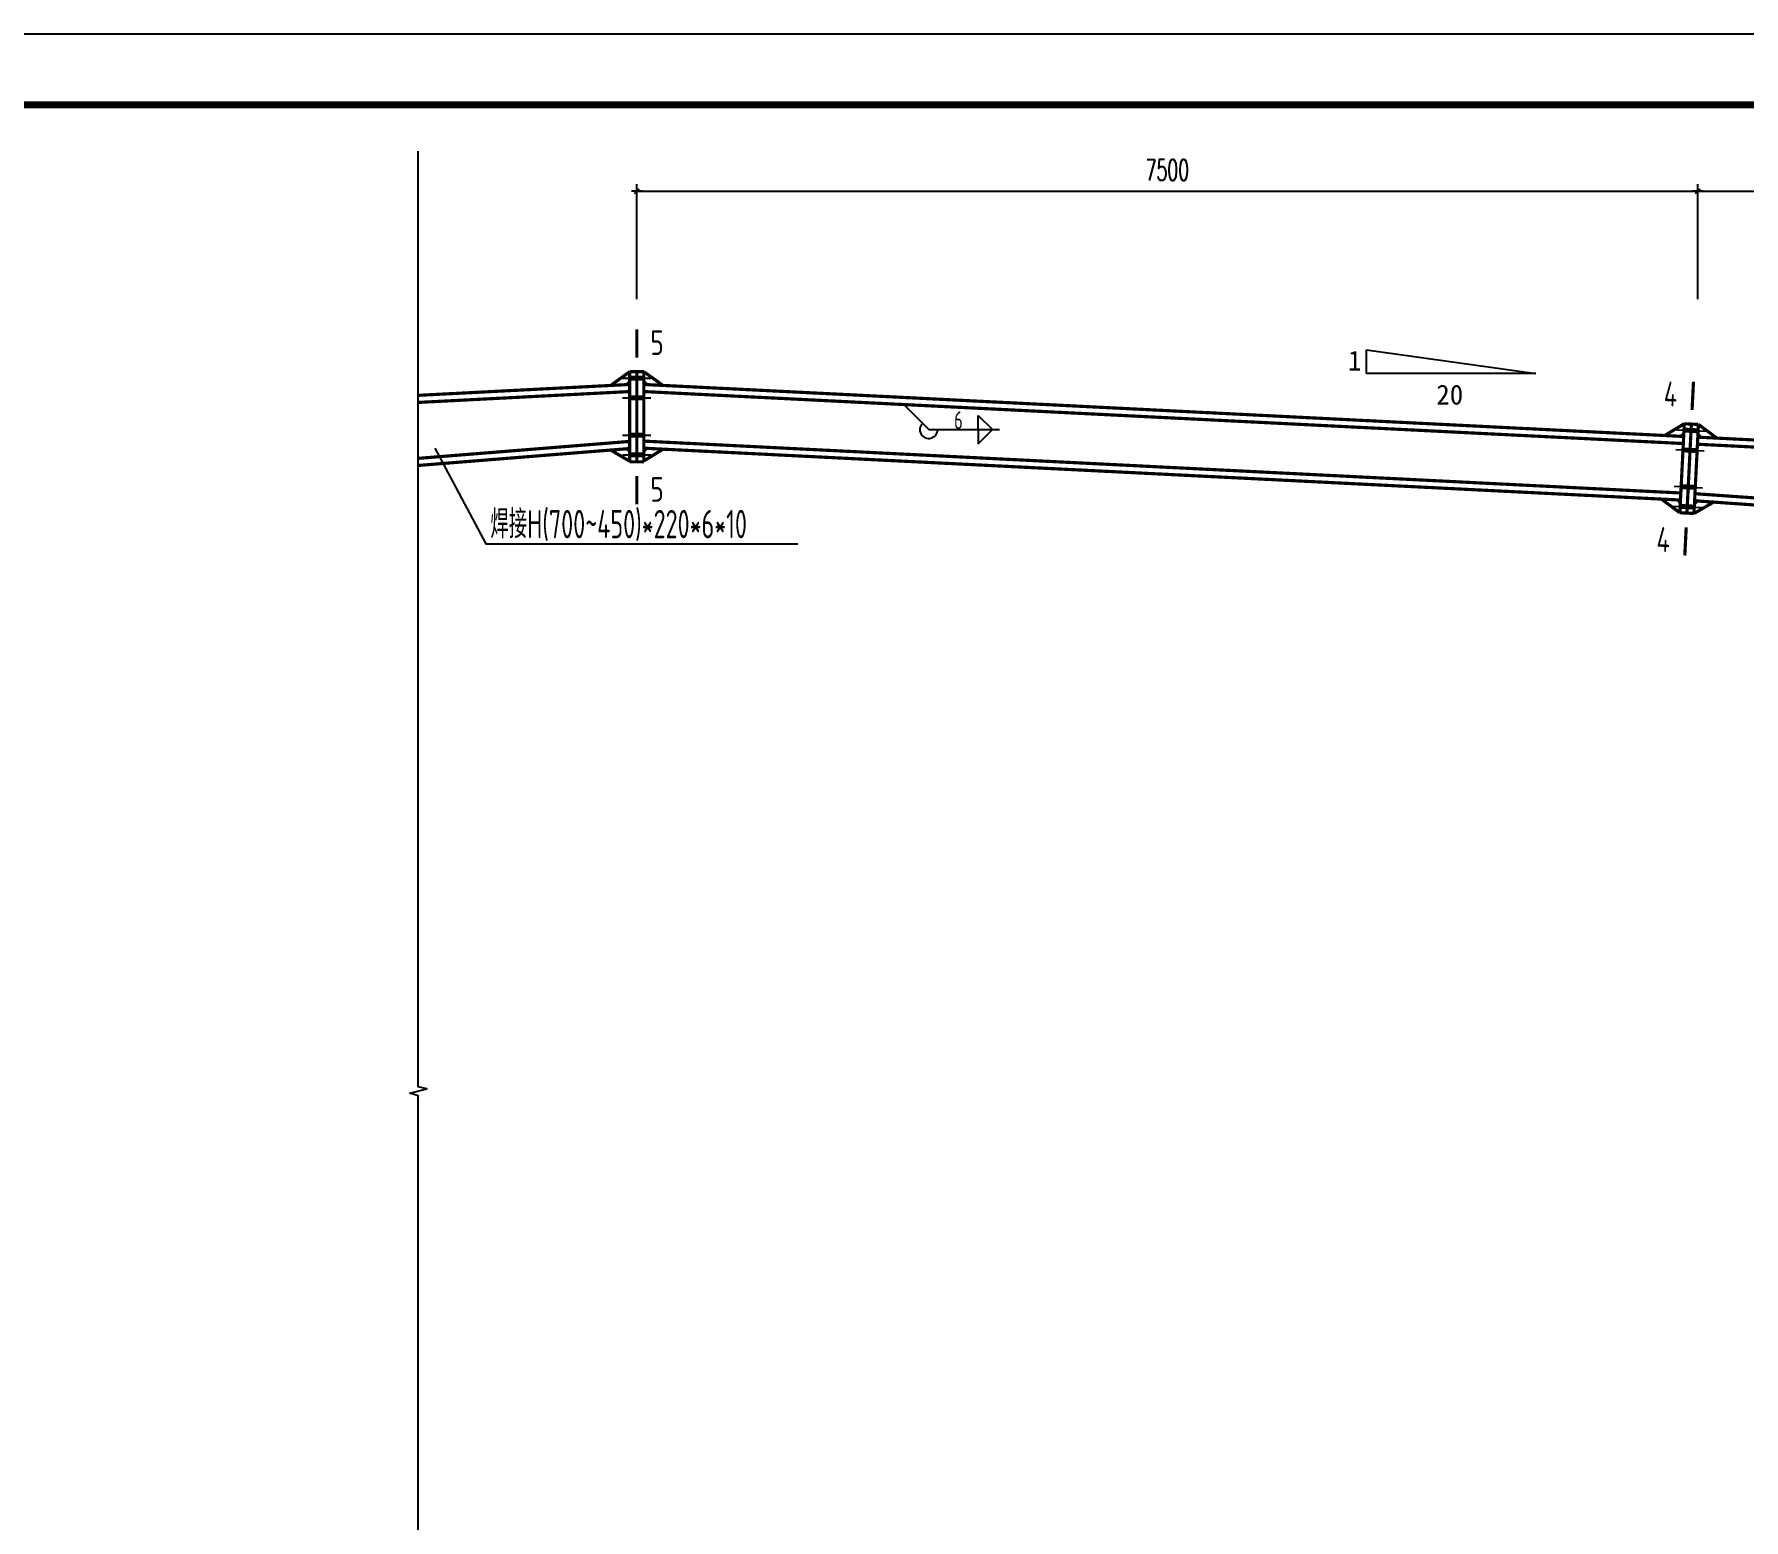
# Model space of a CAD drawing. Extents: x 14207793 to 14719554, y -1675802 to -1228715.
# Drawn here: x 14482255 to 14506425, y -1341692 to -1320692 of the extents above; entities that cross this region are included whole.
import ezdxf
from ezdxf.enums import TextEntityAlignment as Align

# ---------------------------------------------------------------- set-up
doc = ezdxf.new("R2010")
doc.units = 0
doc.header["$LTSCALE"] = 500
doc.header["$MEASUREMENT"] = 0
doc.layers.get('0').update_dxf_attribs({"linetype": 'CONTINUOUS'})
doc.layers.get('DEFPOINTS').update_dxf_attribs({"color": 140, "linetype": 'CONTINUOUS'})
for name, color, linetype in [('10', 1, 'CONTINUOUS'), ('114', 2, 'CONTINUOUS'), ('14', 2, 'CONTINUOUS'), ('AXIS', 3, 'CONTINUOUS'), ('DIM', 3, 'CONTINUOUS'), ('PUB_TITLE', 4, 'CONTINUOUS'), ('TK', 4, 'CONTINUOUS'), ('柱子', 3, 'CONTINUOUS'), ('焊缝标注', 253, 'CONTINUOUS')]:
    doc.layers.add(name, color=color, linetype=linetype)
doc.styles.add('DIM_FONT', font='SIMPLEX.shx', dxfattribs={"width": 0.6})
doc.styles.add('KT', font='simhei.ttf')
doc.styles.get("Standard").update_dxf_attribs({"font": 'SYSZ.shx', "width": 0.75, "bigfont": 'SYFS.shx'})
doc.styles.add('TSSD_REIN', font='Tssdeng.shx', dxfattribs={"width": 0.65, "bigfont": 'hztxt.shx'})
doc.dimstyles.new('DIMN$0', dxfattribs={"dimtxt": 250, "dimasz": 0.8, "dimexe": 250, "dimexo": 300, "dimgap": 150, "dimtad": 1, "dimdec": 0, "dimzin": 0, "dimdsep": 46, "dimtxsty": 'DIM_FONT', "dimblk": '_DIMX', "dimcen": 0.09, "dimclrt": 7, "dimadec": 0, "dimazin": 0, "dimtfac": 1, "dimtdec": 0, "dimtix": 1, "dimtmove": 2, "dimatfit": 3, "dimldrblk": '_DIMX', "dimfxl": 0, "dimtolj": 1, "dimtzin": 0, "dimarcsym": 0})

# ---------------------------------------------------------------- blocks, each defined once
blk = doc.blocks.new('_DIMX')
blk.add_line((-150, 0), (150, 0))
at = {"const_width": 50}
blk.add_lwpolyline([(-70, -70), (70, 70)], dxfattribs=at)
blk = doc.blocks.new('*D1167')
at = {"layer": 'AXIS', "color": 3, "lineweight": -2}
for p, q in [((14490775, -1324439), (14490775, -1322812)), ((14505775, -1324439), (14505775, -1322812)), ((14490776, -1322912), (14505775, -1322912))]:
    blk.add_line(p, q, dxfattribs=at)
at = {"layer": 'DEFPOINTS', "color": 0}
for p in [(14505775, -1322912), (14490775, -1324739), (14505775, -1324739)]:
    blk.add_point(p, dxfattribs=at)
at = {"layer": 'AXIS', "color": 3, "lineweight": -2, "xscale": 0.5, "yscale": 0.5, "zscale": 0.5, "rotation": 180}
blk.add_blockref('_DIMX', (14490775, -1322912), dxfattribs=at)
at = {"layer": 'AXIS', "color": 3, "lineweight": -2, "xscale": 0.5, "yscale": 0.5, "zscale": 0.5}
blk.add_blockref('_DIMX', (14505775, -1322912), dxfattribs=at)
at = {"layer": 'AXIS', "color": 7, "insert": (14498275, -1322612), "char_height": 300, "attachment_point": 5, "style": 'DIM_FONT'}
blk.add_mtext('\\A1;7500', dxfattribs=at)
blk = doc.blocks.new('*D1168')
at = {"layer": 'AXIS', "color": 3, "lineweight": -2}
for p, q in [((14505775, -1324439), (14505775, -1322812)), ((14520275, -1324439), (14520275, -1322812)), ((14505776, -1322912), (14520275, -1322912))]:
    blk.add_line(p, q, dxfattribs=at)
at = {"layer": 'DEFPOINTS', "color": 0}
for p in [(14520275, -1322912), (14505775, -1324739), (14520275, -1324739)]:
    blk.add_point(p, dxfattribs=at)
at = {"layer": 'AXIS', "color": 3, "lineweight": -2, "xscale": 0.5, "yscale": 0.5, "zscale": 0.5, "rotation": 180}
blk.add_blockref('_DIMX', (14505775, -1322912), dxfattribs=at)
at = {"layer": 'AXIS', "color": 3, "lineweight": -2, "xscale": 0.5, "yscale": 0.5, "zscale": 0.5}
blk.add_blockref('_DIMX', (14520275, -1322912), dxfattribs=at)
at = {"layer": 'AXIS', "color": 7, "insert": (14513025, -1322612), "char_height": 300, "attachment_point": 5, "style": 'DIM_FONT'}
blk.add_mtext('\\A1;7250', dxfattribs=at)

msp = doc.modelspace()

# ---------------------------------------------------------------- linework, layer by layer
at = {"layer": '10', "const_width": 45}
for points in [[(14490774.94, -1324863.82), (14490774.94, -1325263.82)], [(14505714.08, -1325604.66), (14505694.1, -1326004.16)], [(14490774.94, -1327338.07), (14490774.94, -1326938.07)], [(14505591.23, -1328061.59), (14505611.21, -1327662.09)]]:
    msp.add_lwpolyline(points, dxfattribs=at)
at = {"layer": '114'}
for p, q in [((14490574.94, -1325553.82), (14490974.94, -1325553.82)), ((14490574.94, -1325833.95), (14490974.94, -1325833.95)), ((14490574.94, -1326358.88), (14490974.94, -1326358.88)), ((14505479.87, -1326283.81), (14505879.37, -1326303.78)), ((14490574.94, -1326639.2), (14490974.94, -1326639.2)), ((14505465.88, -1326563.46), (14505865.38, -1326583.44)), ((14505439.92, -1327082.81), (14505839.42, -1327102.79)), ((14505425.93, -1327362.46), (14505825.43, -1327382.44))]:
    msp.add_line(p, q, dxfattribs=at)
at = {"layer": '114', "color": 1, "const_width": 70}
for points in [[(14490674.94, -1325553.82), (14490874.94, -1325553.82)], [(14490674.94, -1325833.95), (14490874.94, -1325833.95)], [(14490674.94, -1326358.88), (14490874.94, -1326358.88)], [(14505579.74, -1326288.8), (14505779.49, -1326298.79)], [(14490674.94, -1326639.2), (14490874.94, -1326639.2)], [(14505565.76, -1326568.46), (14505765.51, -1326578.44)], [(14505539.8, -1327087.8), (14505739.54, -1327097.79)], [(14505525.81, -1327367.46), (14505725.56, -1327377.45)]]:
    msp.add_lwpolyline(points, dxfattribs=at)
at = {"layer": '14', "const_width": 45}
for points in [[(14490405.3, -1325657.69), (14490674.94, -1325463.82)], [(14490674.94, -1325463.82), (14490674.94, -1325603.82)], [(14490674.94, -1325463.82), (14490774.94, -1325463.82)], [(14490674.94, -1326738.07), (14490674.94, -1325463.82)], [(14490774.94, -1325463.82), (14490774.94, -1326738.07)], [(14490774.94, -1325463.82), (14490874.94, -1325463.82)], [(14490774.94, -1326738.07), (14490774.94, -1325463.82)], [(14490874.94, -1325463.68), (14491144.61, -1325657.16)], [(14490874.94, -1325603.67), (14490874.94, -1325463.68)], [(14490874.94, -1325463.82), (14490874.94, -1326738.07)], [(14490635, -1325645.87), (14490405.3, -1325657.69)], [(14490674.94, -1325603.82), (14490635, -1325645.87)], [(14490914.89, -1325645.67), (14490874.94, -1325603.67)], [(14491144.61, -1325657.16), (14490914.89, -1325645.67)], [(14505305.58, -1326365.21), (14505584.24, -1326198.91)], [(14505521.31, -1327457.34), (14505584.24, -1326198.91)], [(14505584.24, -1326198.91), (14505577.25, -1326338.74)], [(14505584.24, -1326198.91), (14505684.11, -1326203.91)], [(14505621.19, -1327462.34), (14505684.11, -1326203.91)], [(14505684.11, -1326203.91), (14505621.19, -1327462.34)], [(14505684.11, -1326203.91), (14505783.99, -1326208.9)], [(14505783.99, -1326208.9), (14505721.07, -1327467.33)], [(14505776.99, -1326348.73), (14505783.99, -1326208.9)], [(14505783.99, -1326208.9), (14506044.66, -1326402.16)], [(14505535.3, -1326376.69), (14505305.58, -1326365.21)], [(14505577.25, -1326338.74), (14505535.3, -1326376.69)], [(14505814.94, -1326390.67), (14505776.99, -1326348.73)], [(14506044.66, -1326402.16), (14505814.94, -1326390.67)], [(14490405.8, -1326570.75), (14490635.07, -1326552.39)], [(14490674.94, -1326729.2), (14490405.8, -1326570.75)], [(14490635.07, -1326552.39), (14490674.94, -1326589.2)], [(14490674.94, -1326589.2), (14490674.94, -1326729.2)], [(14490874.94, -1326584.8), (14490914.89, -1326546.8)], [(14491144.61, -1326558.28), (14490874.94, -1326724.8)], [(14490874.94, -1326724.8), (14490874.94, -1326584.8)], [(14490914.89, -1326546.8), (14491144.61, -1326558.28)], [(14490774.94, -1326738.07), (14490674.94, -1326738.07)], [(14490874.94, -1326738.07), (14490774.94, -1326738.07)], [(14505260.65, -1327264.09), (14505490.36, -1327275.57)], [(14505521.31, -1327457.34), (14505260.65, -1327264.09)], [(14505490.36, -1327275.57), (14505528.31, -1327317.52)], [(14505528.31, -1327317.52), (14505521.31, -1327457.34)], [(14505999.38, -1327306.61), (14505721.07, -1327467.33)], [(14505721.07, -1327467.33), (14505728.06, -1327327.51)], [(14505728.06, -1327327.51), (14505769.95, -1327290.38)], [(14505769.95, -1327290.38), (14505999.38, -1327306.61)], [(14505621.19, -1327462.34), (14505521.31, -1327457.34)], [(14505721.07, -1327467.33), (14505621.19, -1327462.34)]]:
    msp.add_lwpolyline(points, dxfattribs=at)
at = {"layer": 'AXIS'}
msp.add_lwpolyline([(14487685.83, -1347427.5), (14487685.83, -1335697.35), (14487565.81, -1335662.56), (14487805.85, -1335602.4), (14487685.83, -1335572.48), (14487685.83, -1322343.77)], dxfattribs=at)
at = {"layer": 'DIM'}
for p, q in [((14501091.08, -1325489.99), (14501091.08, -1325156.11)), ((14501091.08, -1325156.11), (14503485.46, -1325489.99)), ((14503485.46, -1325489.99), (14501091.08, -1325489.99))]:
    msp.add_line(p, q, dxfattribs=at)
msp.add_lwpolyline([(14487919.99, -1326544.95), (14488642.49, -1327894.95), (14488642.49, -1327894.95), (14493049.99, -1327894.95)], dxfattribs=at)
at = {"layer": 'PUB_TITLE'}
msp.add_lwpolyline([(14479442.5, -1362692.5), (14538842.5, -1362692.5), (14538842.5, -1320692.5), (14479442.5, -1320692.5)], close=True, dxfattribs=at)
at = {"layer": 'PUB_TITLE', "const_width": 100}
msp.add_lwpolyline([(14481942.5, -1361692.5), (14537842.5, -1361692.5), (14537842.5, -1321692.5), (14481942.5, -1321692.5)], close=True, dxfattribs=at)
at = {"layer": '柱子', "const_width": 45}
for points in [[(14487685.83, -1325797.55), (14490674.94, -1325643.82)], [(14487685.83, -1325897.68), (14490674.94, -1325743.96)], [(14490874.94, -1325643.68), (14505575.24, -1326378.69)], [(14490874.94, -1325743.8), (14505570.25, -1326478.56)], [(14487685.83, -1326688.25), (14490674.94, -1326448.88)], [(14490874.94, -1326444.67), (14505535.3, -1327177.69)], [(14505775, -1326388.68), (14520775, -1327138.68)], [(14487685.83, -1326788.57), (14490674.94, -1326549.2)], [(14490874.94, -1326544.8), (14505530.3, -1327277.57)], [(14505770.01, -1326488.55), (14520675, -1327233.8)], [(14505735.05, -1327187.66), (14519575, -1328166.66)], [(14505730.05, -1327287.56), (14519575, -1328266.91)]]:
    msp.add_lwpolyline(points, dxfattribs=at)
at = {"layer": '焊缝标注'}
for p, q in [((14494548.77, -1325927.49), (14494901.34, -1326282.03)), ((14495601.34, -1326282.03), (14495601.34, -1326082.03)), ((14495601.34, -1326082.03), (14495801.34, -1326282.03)), ((14494901.34, -1326282.03), (14495901.34, -1326282.03)), ((14495601.34, -1326282.03), (14495601.34, -1326482.03)), ((14495601.34, -1326482.03), (14495801.34, -1326282.03))]:
    msp.add_line(p, q, dxfattribs=at)
msp.add_arc((14494901.34, -1326282.03), 125, 134.840249, 0, dxfattribs=at)
msp.add_solid([(14494548.77, -1325927.49), (14494608.65, -1326008.98), (14494629.92, -1325987.82)], dxfattribs=at)

# ---------------------------------------------------------------- texts
at = {"layer": '10', "width": 0.810006}
for p, p2 in [((14490966.94, -1325228.32), (14491155.94, -1325228.32)), ((14490966.94, -1327302.57), (14491155.94, -1327302.57))]:
    msp.add_text('5', height=350, dxfattribs=at).set_placement(p, p2, align=Align.FIT)
at = {"layer": '10'}
for rotation, width, p, p2 in [(357.138242, 0.755997, (14505288.38, -1325948.33), (14505477.14, -1325957.76)), (357.138334, 0.756021, (14505185.51, -1328005.76), (14505374.28, -1328015.2))]:
    msp.add_text('4', height=350, rotation=rotation, dxfattribs=dict(at, width=width)).set_placement(p, p2, align=Align.FIT)
at = {"layer": 'DIM', "style": 'TSSD_REIN', "width": 0.65}
msp.add_text('焊接H(700~450)*220*6*10', height=400, dxfattribs=at).set_placement((14488705, -1327817.5))
at = {"layer": 'TK', "style": 'KT'}
for s, p in [('1', (14500828.7, -1325446.69)), ('20', (14502077.5, -1325927.5))]:
    msp.add_text(s, height=280, dxfattribs=at).set_placement(p)
at = {"layer": '焊缝标注', "width": 0.791542}
msp.add_text('6', height=250, dxfattribs=at).set_placement((14495261.34, -1326274.53), (14495383.84, -1326274.53), align=Align.FIT)

# ---------------------------------------------------------------- dimensions: what is measured, and where the dimension line sits
at = {"layer": 'AXIS'}
for base, p1, p2, text, picture, middle in [((14505775, -1322912.5), (14490775, -1324738.68), (14505775, -1324738.68), '7500', '*D1167', (14498275, -1322612.5)), ((14520275, -1322912.5), (14505775, -1324738.68), (14520275, -1324738.68), '7250', '*D1168', (14513025, -1322612.5))]:
    dim = msp.add_linear_dim(base=base, p1=p1, p2=p2, text=text, dimstyle='DIMN$0', override={"dimtxt": 300, "dimasz": 0.5, "dimexe": 100, "dimdle": 0.6, "dimclrd": 3, "dimclre": 3, "dimtfac": 3.036}, dxfattribs=at)
    dim.commit()
    dim.dimension.update_dxf_attribs({"geometry": picture, "text_midpoint": middle})

doc.saveas('drawing.dxf')
